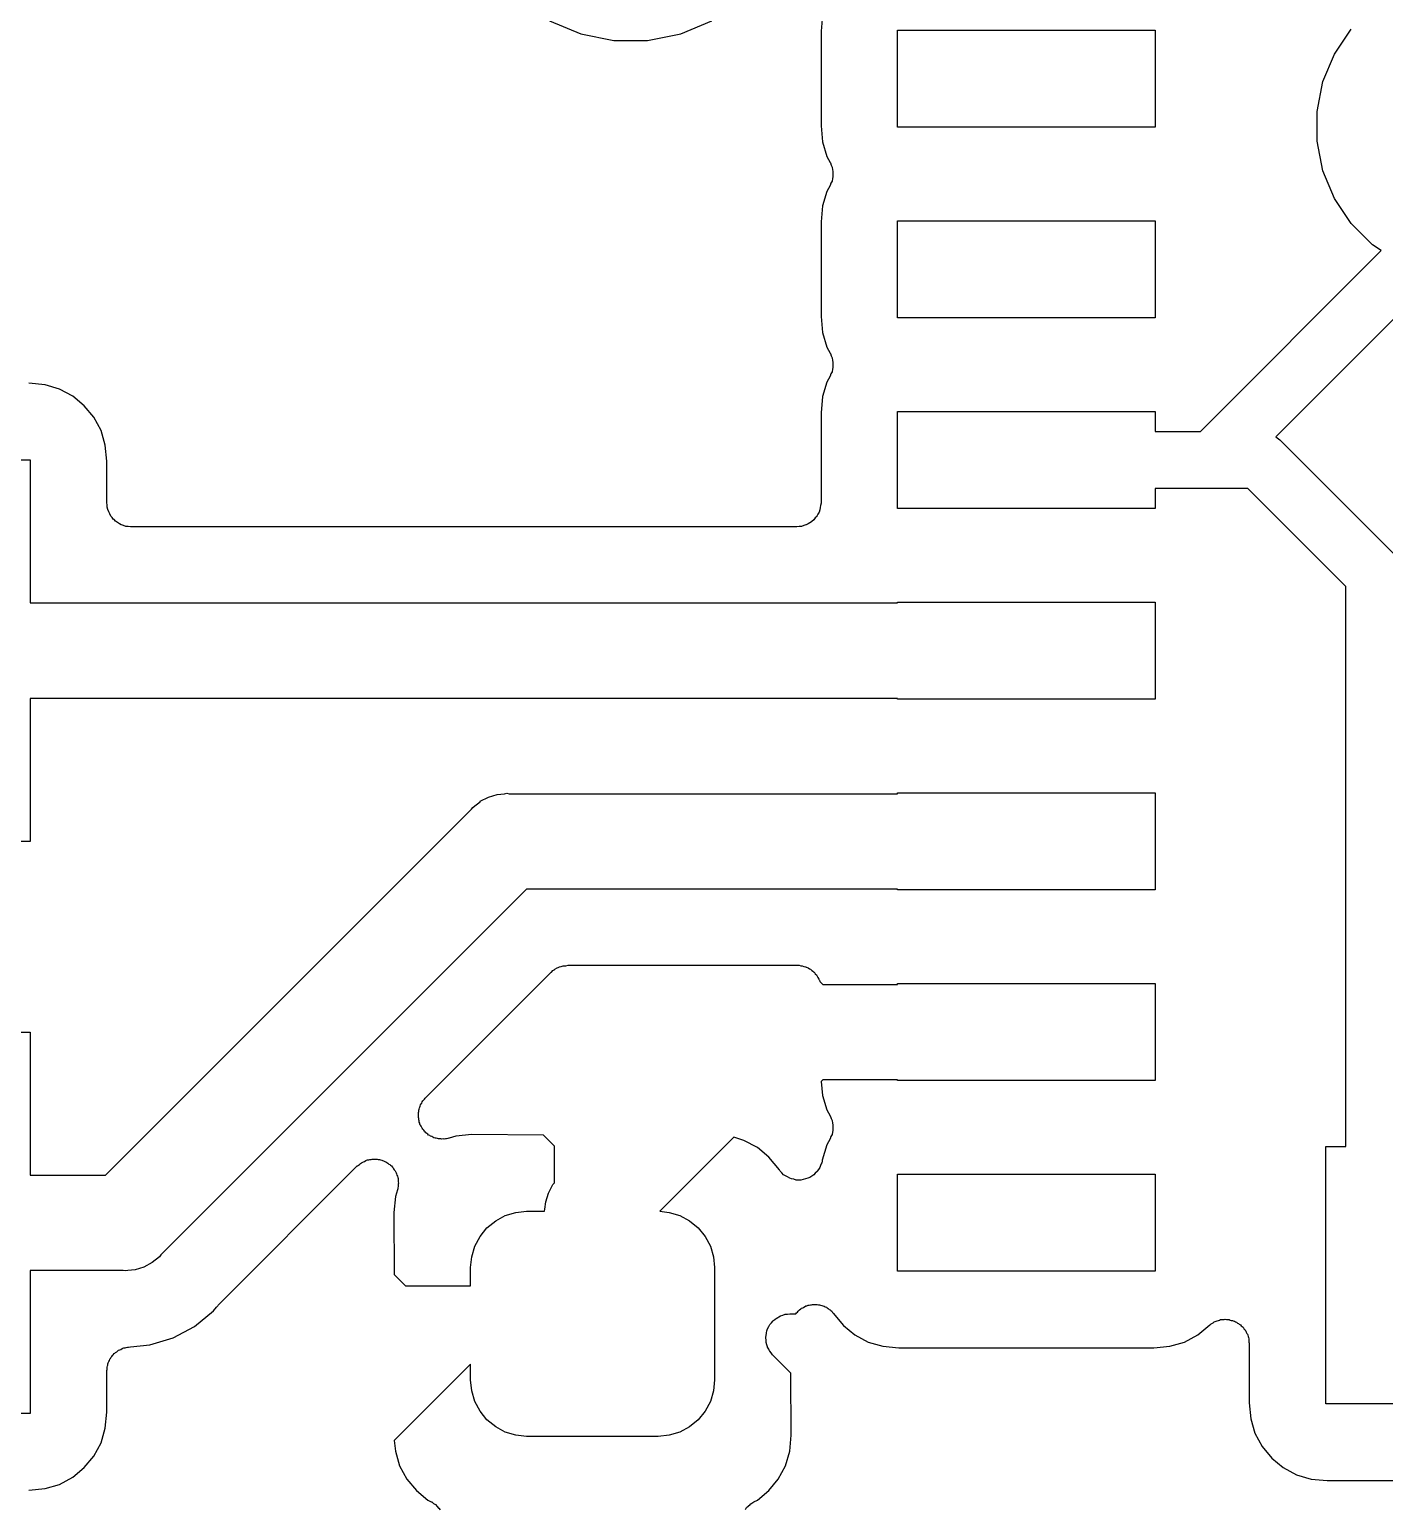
# Model space of a CAD drawing. Extents: x 113.2 to 188.8, y -123.8 to -78.2.
# Drawn here: x 154.923 to 158.476, y -115.399 to -111.522 of the extents above; entities that cross this region are included whole.
import ezdxf

# ---------------------------------------------------------------- set-up
doc = ezdxf.new("R2010")
doc.units = 0
doc.layers.add('BLACK', color=7, linetype='CONTINUOUS')

msp = doc.modelspace()

# ---------------------------------------------------------------- linework, layer by layer
at = {"layer": 'BLACK', "linetype": 'CONTINUOUS'}
for p, q in [((156.287, -111.499), (156.369, -111.533)), ((156.631, -111.533), (156.713, -111.499)), ((157.003, -111.484), (156.999, -111.526)), ((156.369, -111.533), (156.456, -111.55)), ((156.456, -111.55), (156.544, -111.55)), ((156.544, -111.55), (156.631, -111.533)), ((156.999, -111.526), (156.999, -111.774)), ((157.2, -111.777), (157.2, -111.523)), ((157.2, -111.523), (157.875, -111.523)), ((157.875, -111.523), (157.875, -111.777)), ((158.346, -111.586), (158.389, -111.52)), ((158.315, -111.658), (158.346, -111.586)), ((158.3, -111.736), (158.315, -111.658)), ((158.3, -111.814), (158.3, -111.736)), ((156.999, -111.774), (157.003, -111.816)), ((157.875, -111.777), (157.2, -111.777)), ((157.003, -111.816), (157.014, -111.854)), ((158.315, -111.892), (158.3, -111.814)), ((157.014, -111.854), (157.023, -111.87)), ((157.023, -111.87), (157.023, -111.871)), ((157.023, -111.871), (157.023, -111.871)), ((157.023, -111.871), (157.023, -111.871)), ((157.023, -111.871), (157.024, -111.871)), ((157.024, -111.871), (157.026, -111.877)), ((157.026, -111.877), (157.028, -111.882)), ((157.028, -111.882), (157.028, -111.882)), ((157.028, -111.882), (157.028, -111.883)), ((157.028, -111.883), (157.029, -111.888)), ((157.029, -111.888), (157.03, -111.894)), ((157.03, -111.894), (157.03, -111.894)), ((157.03, -111.894), (157.03, -111.895)), ((157.03, -111.895), (157.03, -111.9)), ((157.03, -111.9), (157.03, -111.906)), ((158.346, -111.964), (158.315, -111.892)), ((157.023, -111.93), (157.014, -111.946)), ((157.025, -111.924), (157.023, -111.93)), ((157.028, -111.919), (157.025, -111.924)), ((157.029, -111.913), (157.028, -111.918)), ((157.028, -111.918), (157.028, -111.919)), ((157.028, -111.919), (157.028, -111.919)), ((157.03, -111.907), (157.029, -111.913)), ((157.03, -111.906), (157.03, -111.907)), ((157.03, -111.907), (157.03, -111.907)), ((157.014, -111.946), (157.003, -111.984)), ((158.389, -112.03), (158.346, -111.964)), ((157.003, -111.984), (156.999, -112.026)), ((156.999, -112.026), (156.999, -112.274)), ((157.2, -112.277), (157.2, -112.023)), ((157.2, -112.023), (157.875, -112.023)), ((157.875, -112.023), (157.875, -112.277)), ((158.445, -112.086), (158.389, -112.03)), ((158.468, -112.101), (158.445, -112.086)), ((157.994, -112.575), (158.468, -112.101)), ((158.615, -112.166), (158.192, -112.589)), ((156.999, -112.274), (157.003, -112.316)), ((157.875, -112.277), (157.2, -112.277)), ((157.003, -112.316), (157.014, -112.354)), ((157.014, -112.354), (157.023, -112.37)), ((157.023, -112.37), (157.023, -112.371)), ((157.023, -112.371), (157.023, -112.371)), ((157.023, -112.371), (157.023, -112.371)), ((157.023, -112.371), (157.024, -112.371)), ((157.024, -112.371), (157.026, -112.377)), ((157.026, -112.377), (157.028, -112.382)), ((157.028, -112.382), (157.028, -112.382)), ((157.028, -112.382), (157.028, -112.383)), ((157.028, -112.383), (157.029, -112.388)), ((157.029, -112.388), (157.03, -112.394)), ((157.03, -112.407), (157.029, -112.413)), ((157.03, -112.394), (157.03, -112.394)), ((157.03, -112.394), (157.03, -112.395)), ((157.03, -112.395), (157.03, -112.4)), ((157.03, -112.4), (157.03, -112.406)), ((157.03, -112.406), (157.03, -112.407)), ((157.03, -112.407), (157.03, -112.407)), ((157.014, -112.446), (157.003, -112.484)), ((157.023, -112.43), (157.014, -112.446)), ((157.025, -112.424), (157.023, -112.43)), ((157.028, -112.419), (157.025, -112.424)), ((157.029, -112.413), (157.028, -112.418)), ((157.028, -112.418), (157.028, -112.419)), ((157.028, -112.419), (157.028, -112.419)), ((154.964, -112.453), (154.922, -112.449)), ((155.002, -112.464), (154.964, -112.453)), ((155.037, -112.483), (155.002, -112.464)), ((155.067, -112.508), (155.037, -112.483)), ((157.003, -112.484), (156.999, -112.526)), ((155.092, -112.538), (155.067, -112.508)), ((157.2, -112.777), (157.2, -112.523)), ((157.2, -112.523), (157.875, -112.523)), ((157.875, -112.523), (157.875, -112.575)), ((155.111, -112.573), (155.092, -112.538)), ((156.999, -112.526), (156.999, -112.762)), ((155.122, -112.611), (155.111, -112.573)), ((157.875, -112.575), (157.994, -112.575)), ((158.192, -112.589), (158.202, -112.597)), ((158.202, -112.597), (158.205, -112.6)), ((158.205, -112.6), (158.5, -112.895)), ((155.126, -112.653), (155.122, -112.611)), ((153.675, -112.65), (154.925, -112.65)), ((154.925, -112.65), (154.925, -113.025)), ((155.126, -112.762), (155.126, -112.653)), ((158.021, -112.725), (157.875, -112.725)), ((157.875, -112.725), (157.875, -112.777)), ((158.025, -112.725), (158.021, -112.725)), ((158.029, -112.725), (158.025, -112.725)), ((158.118, -112.725), (158.029, -112.725)), ((158.375, -112.982), (158.118, -112.725)), ((155.127, -112.768), (155.126, -112.762)), ((155.127, -112.774), (155.127, -112.768)), ((155.129, -112.78), (155.127, -112.774)), ((155.127, -112.774), (155.127, -112.774)), ((155.127, -112.774), (155.127, -112.774)), ((155.131, -112.786), (155.129, -112.78)), ((155.134, -112.791), (155.131, -112.786)), ((155.131, -112.786), (155.131, -112.786)), ((155.131, -112.786), (155.131, -112.786)), ((155.137, -112.797), (155.134, -112.791)), ((156.991, -112.792), (156.988, -112.797)), ((156.994, -112.787), (156.991, -112.792)), ((156.996, -112.781), (156.994, -112.787)), ((156.994, -112.787), (156.994, -112.787)), ((156.994, -112.787), (156.994, -112.787)), ((156.997, -112.775), (156.996, -112.781)), ((156.998, -112.769), (156.997, -112.775)), ((156.997, -112.775), (156.997, -112.775)), ((156.997, -112.775), (156.997, -112.775)), ((156.999, -112.763), (156.998, -112.769)), ((156.999, -112.762), (156.999, -112.763)), ((156.999, -112.763), (156.999, -112.763)), ((156.999, -112.763), (156.999, -112.763)), ((156.999, -112.763), (156.999, -112.763)), ((157.875, -112.777), (157.2, -112.777)), ((155.14, -112.801), (155.137, -112.797)), ((155.137, -112.797), (155.137, -112.797)), ((155.137, -112.797), (155.137, -112.797)), ((155.144, -112.806), (155.14, -112.801)), ((155.145, -112.806), (155.144, -112.806)), ((155.144, -112.806), (155.144, -112.806)), ((155.149, -112.81), (155.145, -112.806)), ((155.154, -112.814), (155.149, -112.81)), ((155.159, -112.817), (155.154, -112.814)), ((155.154, -112.814), (155.154, -112.814)), ((155.154, -112.814), (155.154, -112.814)), ((155.164, -112.82), (155.159, -112.817)), ((155.165, -112.82), (155.164, -112.82)), ((155.17, -112.822), (155.165, -112.82)), ((155.165, -112.82), (155.165, -112.82)), ((155.176, -112.824), (155.17, -112.822)), ((155.182, -112.824), (155.176, -112.824)), ((155.176, -112.824), (155.176, -112.824)), ((155.176, -112.824), (155.176, -112.824)), ((155.188, -112.825), (155.182, -112.824)), ((155.189, -112.825), (155.188, -112.825)), ((156.936, -112.825), (155.189, -112.825)), ((155.189, -112.825), (155.189, -112.825)), ((155.189, -112.825), (155.189, -112.825)), ((155.189, -112.825), (155.189, -112.825)), ((156.942, -112.824), (156.936, -112.825)), ((156.948, -112.824), (156.942, -112.824)), ((156.954, -112.822), (156.948, -112.824)), ((156.948, -112.824), (156.948, -112.824)), ((156.948, -112.824), (156.948, -112.824)), ((156.959, -112.82), (156.954, -112.822)), ((156.96, -112.82), (156.959, -112.82)), ((156.965, -112.817), (156.96, -112.82)), ((156.96, -112.82), (156.96, -112.82)), ((156.97, -112.815), (156.965, -112.817)), ((156.971, -112.814), (156.97, -112.815)), ((156.97, -112.815), (156.97, -112.815)), ((156.975, -112.811), (156.971, -112.814)), ((156.98, -112.807), (156.975, -112.811)), ((156.984, -112.802), (156.98, -112.807)), ((156.98, -112.807), (156.98, -112.807)), ((156.98, -112.807), (156.98, -112.807)), ((156.988, -112.798), (156.984, -112.802)), ((156.988, -112.797), (156.988, -112.797)), ((156.988, -112.797), (156.988, -112.798)), ((158.375, -114.45), (158.375, -112.982)), ((154.925, -113.025), (157.2, -113.025)), ((157.2, -113.025), (157.2, -113.023)), ((157.2, -113.023), (157.875, -113.023)), ((157.875, -113.023), (157.875, -113.277)), ((157.2, -113.275), (154.925, -113.275)), ((154.925, -113.275), (154.925, -113.65)), ((157.2, -113.277), (157.2, -113.275)), ((157.875, -113.277), (157.2, -113.277)), ((156.127, -113.534), (156.15, -113.527)), ((156.15, -113.527), (156.169, -113.525)), ((156.169, -113.525), (156.175, -113.524)), ((156.169, -113.525), (156.169, -113.525)), ((156.175, -113.524), (156.181, -113.525)), ((156.181, -113.525), (157.2, -113.525)), ((157.2, -113.525), (157.2, -113.523)), ((157.2, -113.523), (157.875, -113.523)), ((157.875, -113.523), (157.875, -113.777)), ((155.123, -114.525), (156.082, -113.566)), ((156.082, -113.566), (156.086, -113.561)), ((156.086, -113.561), (156.091, -113.557)), ((156.091, -113.557), (156.105, -113.546)), ((156.091, -113.557), (156.091, -113.557)), ((156.105, -113.545), (156.127, -113.534)), ((156.105, -113.546), (156.105, -113.545)), ((154.925, -113.65), (153.675, -113.65)), ((156.227, -113.775), (155.268, -114.734)), ((157.2, -113.775), (156.227, -113.775)), ((157.2, -113.777), (157.2, -113.775)), ((157.875, -113.777), (157.2, -113.777)), ((155.961, -114.323), (156.291, -113.993)), ((156.291, -113.993), (156.291, -113.993)), ((156.291, -113.993), (156.291, -113.993)), ((156.291, -113.993), (156.291, -113.993)), ((156.291, -113.993), (156.292, -113.993)), ((156.292, -113.993), (156.296, -113.989)), ((156.296, -113.989), (156.301, -113.986)), ((156.301, -113.985), (156.307, -113.982)), ((156.301, -113.986), (156.301, -113.985)), ((156.301, -113.985), (156.301, -113.985)), ((156.307, -113.982), (156.312, -113.98)), ((156.312, -113.979), (156.318, -113.978)), ((156.312, -113.98), (156.312, -113.979)), ((156.312, -113.98), (156.312, -113.98)), ((156.318, -113.978), (156.323, -113.976)), ((156.323, -113.976), (156.324, -113.976)), ((156.324, -113.976), (156.324, -113.976)), ((156.324, -113.976), (156.33, -113.976)), ((156.33, -113.976), (156.336, -113.975)), ((156.336, -113.975), (156.937, -113.975)), ((156.937, -113.975), (156.938, -113.975)), ((156.938, -113.975), (156.942, -113.975)), ((156.942, -113.975), (156.946, -113.976)), ((156.946, -113.976), (156.948, -113.976)), ((156.948, -113.976), (156.95, -113.976)), ((156.95, -113.976), (156.954, -113.978)), ((156.954, -113.978), (156.958, -113.979)), ((156.958, -113.979), (156.96, -113.98)), ((156.96, -113.98), (156.961, -113.98)), ((156.961, -113.98), (156.965, -113.982)), ((156.965, -113.982), (156.969, -113.984)), ((156.969, -113.984), (156.971, -113.985)), ((156.971, -113.985), (156.972, -113.986)), ((156.972, -113.986), (156.975, -113.989)), ((156.975, -113.989), (156.979, -113.991)), ((156.979, -113.991), (156.98, -113.993)), ((156.98, -113.993), (156.982, -113.994)), ((156.982, -113.994), (156.984, -113.997)), ((156.984, -113.997), (156.987, -114)), ((156.987, -114), (156.988, -114.002)), ((156.988, -114.002), (156.989, -114.003)), ((156.989, -114.003), (156.991, -114.007)), ((156.991, -114.007), (156.993, -114.011)), ((156.993, -114.011), (156.994, -114.013)), ((156.994, -114.013), (156.995, -114.014)), ((156.995, -114.014), (156.996, -114.017)), ((156.996, -114.017), (157.004, -114.025)), ((157.004, -114.025), (157.2, -114.025)), ((157.2, -114.025), (157.2, -114.023)), ((157.2, -114.023), (157.875, -114.023)), ((157.875, -114.023), (157.875, -114.277)), ((153.675, -114.15), (154.925, -114.15)), ((154.925, -114.15), (154.925, -114.525)), ((157.004, -114.275), (156.999, -114.28)), ((156.999, -114.28), (157.003, -114.316)), ((157.2, -114.275), (157.004, -114.275)), ((157.2, -114.277), (157.2, -114.275)), ((157.875, -114.277), (157.2, -114.277)), ((155.946, -114.349), (155.947, -114.347)), ((155.947, -114.347), (155.948, -114.344)), ((155.948, -114.344), (155.949, -114.341)), ((155.949, -114.341), (155.95, -114.338)), ((155.95, -114.338), (155.952, -114.336)), ((155.952, -114.336), (155.953, -114.333)), ((155.953, -114.333), (155.955, -114.33)), ((155.955, -114.33), (155.957, -114.328)), ((155.957, -114.328), (155.959, -114.326)), ((155.959, -114.326), (155.961, -114.323)), ((157.003, -114.316), (157.014, -114.354)), ((155.943, -114.361), (155.944, -114.358)), ((155.943, -114.365), (155.943, -114.361)), ((155.943, -114.368), (155.943, -114.365)), ((155.943, -114.371), (155.943, -114.368)), ((155.943, -114.374), (155.943, -114.371)), ((155.944, -114.377), (155.943, -114.374)), ((155.944, -114.355), (155.945, -114.352)), ((155.944, -114.358), (155.944, -114.355)), ((155.944, -114.38), (155.944, -114.377)), ((155.945, -114.383), (155.944, -114.38)), ((155.945, -114.352), (155.946, -114.349)), ((155.945, -114.386), (155.945, -114.383)), ((155.947, -114.389), (155.945, -114.386)), ((157.014, -114.354), (157.023, -114.37)), ((157.023, -114.37), (157.023, -114.371)), ((157.023, -114.371), (157.023, -114.371)), ((157.023, -114.371), (157.023, -114.371)), ((157.023, -114.371), (157.024, -114.371)), ((157.024, -114.371), (157.026, -114.377)), ((157.026, -114.377), (157.028, -114.382)), ((157.028, -114.382), (157.028, -114.382)), ((157.028, -114.382), (157.028, -114.383)), ((157.028, -114.383), (157.029, -114.388)), ((155.947, -114.392), (155.947, -114.389)), ((155.949, -114.394), (155.947, -114.392)), ((155.95, -114.397), (155.949, -114.394)), ((155.952, -114.4), (155.95, -114.397)), ((155.953, -114.402), (155.952, -114.4)), ((155.955, -114.405), (155.953, -114.402)), ((155.957, -114.407), (155.955, -114.405)), ((155.959, -114.41), (155.957, -114.407)), ((155.961, -114.412), (155.959, -114.41)), ((155.963, -114.414), (155.961, -114.412)), ((155.965, -114.416), (155.963, -114.414)), ((155.968, -114.418), (155.965, -114.416)), ((155.97, -114.42), (155.968, -114.418)), ((155.973, -114.421), (155.97, -114.42)), ((155.975, -114.423), (155.973, -114.421)), ((155.978, -114.424), (155.975, -114.423)), ((155.981, -114.426), (155.978, -114.424)), ((156.041, -114.423), (156.024, -114.428)), ((156.083, -114.419), (156.041, -114.423)), ((156.271, -114.42), (156.083, -114.419)), ((156.3, -114.449), (156.271, -114.42)), ((157.025, -114.424), (157.023, -114.43)), ((157.028, -114.419), (157.025, -114.424)), ((157.029, -114.413), (157.028, -114.418)), ((157.028, -114.418), (157.028, -114.419)), ((157.028, -114.419), (157.028, -114.419)), ((157.029, -114.388), (157.03, -114.394)), ((157.03, -114.407), (157.029, -114.413)), ((157.03, -114.394), (157.03, -114.394)), ((157.03, -114.394), (157.03, -114.395)), ((157.03, -114.395), (157.03, -114.4)), ((157.03, -114.4), (157.03, -114.406)), ((157.03, -114.406), (157.03, -114.407)), ((157.03, -114.407), (157.03, -114.407)), ((155.984, -114.427), (155.981, -114.426)), ((155.987, -114.428), (155.984, -114.427)), ((155.99, -114.428), (155.987, -114.428)), ((155.993, -114.429), (155.99, -114.428)), ((155.996, -114.43), (155.993, -114.429)), ((155.999, -114.43), (155.996, -114.43)), ((156.002, -114.43), (155.999, -114.43)), ((156.005, -114.431), (156.002, -114.43)), ((156.008, -114.43), (156.005, -114.431)), ((156.011, -114.431), (156.008, -114.43)), ((156.014, -114.43), (156.011, -114.431)), ((156.017, -114.43), (156.014, -114.43)), ((156.02, -114.429), (156.017, -114.43)), ((156.023, -114.428), (156.02, -114.429)), ((156.024, -114.428), (156.023, -114.428)), ((156.3, -114.545), (156.3, -114.449)), ((156.77, -114.426), (156.576, -114.62)), ((156.797, -114.434), (156.77, -114.426)), ((156.832, -114.453), (156.797, -114.434)), ((156.862, -114.478), (156.832, -114.453)), ((157.014, -114.446), (157.002, -114.486)), ((157.023, -114.43), (157.014, -114.446)), ((158.323, -115.125), (158.323, -114.45)), ((158.323, -114.45), (158.375, -114.45)), ((155.418, -114.866), (155.783, -114.501)), ((155.783, -114.501), (155.784, -114.501)), ((155.784, -114.501), (155.786, -114.499)), ((155.786, -114.499), (155.789, -114.497)), ((155.789, -114.497), (155.791, -114.495)), ((155.791, -114.495), (155.794, -114.493)), ((155.794, -114.493), (155.796, -114.492)), ((155.796, -114.492), (155.799, -114.49)), ((155.799, -114.49), (155.802, -114.489)), ((155.802, -114.489), (155.805, -114.487)), ((155.805, -114.487), (155.807, -114.486)), ((155.807, -114.486), (155.81, -114.485)), ((155.81, -114.485), (155.813, -114.485)), ((155.813, -114.485), (155.816, -114.484)), ((155.816, -114.484), (155.819, -114.484)), ((155.819, -114.484), (155.822, -114.483)), ((155.822, -114.483), (155.825, -114.483)), ((155.825, -114.483), (155.829, -114.483)), ((155.829, -114.483), (155.832, -114.483)), ((155.832, -114.483), (155.835, -114.483)), ((155.835, -114.483), (155.838, -114.484)), ((155.838, -114.484), (155.841, -114.484)), ((155.841, -114.484), (155.844, -114.485)), ((155.844, -114.485), (155.847, -114.486)), ((155.847, -114.486), (155.849, -114.487)), ((155.849, -114.487), (155.852, -114.488)), ((155.852, -114.488), (155.855, -114.489)), ((155.855, -114.489), (155.858, -114.49)), ((155.858, -114.49), (155.86, -114.492)), ((155.86, -114.492), (155.863, -114.494)), ((155.863, -114.494), (155.866, -114.496)), ((155.866, -114.496), (155.868, -114.497)), ((155.868, -114.497), (155.87, -114.499)), ((155.87, -114.499), (155.873, -114.501)), ((155.873, -114.501), (155.875, -114.504)), ((156.89, -114.511), (156.862, -114.478)), ((156.998, -114.5), (156.996, -114.505)), ((157, -114.494), (156.998, -114.5)), ((157.001, -114.494), (157, -114.494)), ((157.002, -114.488), (157.001, -114.494)), ((157.001, -114.494), (157.001, -114.494)), ((157.002, -114.486), (157.002, -114.488)), ((154.925, -114.525), (155.123, -114.525)), ((155.875, -114.504), (155.877, -114.506)), ((155.877, -114.506), (155.878, -114.509)), ((155.878, -114.509), (155.88, -114.511)), ((155.88, -114.511), (155.882, -114.514)), ((155.882, -114.514), (155.883, -114.516)), ((155.883, -114.516), (155.885, -114.519)), ((155.885, -114.519), (155.886, -114.522)), ((155.886, -114.522), (155.887, -114.525)), ((155.887, -114.525), (155.888, -114.528)), ((155.888, -114.528), (155.889, -114.531)), ((155.889, -114.531), (155.89, -114.534)), ((155.89, -114.534), (155.89, -114.537)), ((155.89, -114.537), (155.89, -114.54)), ((155.89, -114.54), (155.89, -114.543)), ((156.892, -114.515), (156.89, -114.511)), ((156.896, -114.519), (156.892, -114.515)), ((156.892, -114.515), (156.892, -114.515)), ((156.892, -114.515), (156.892, -114.515)), ((156.901, -114.524), (156.896, -114.519)), ((156.906, -114.527), (156.901, -114.524)), ((156.901, -114.524), (156.901, -114.524)), ((156.901, -114.524), (156.901, -114.524)), ((156.911, -114.53), (156.906, -114.527)), ((156.917, -114.533), (156.911, -114.53)), ((156.911, -114.53), (156.911, -114.53)), ((156.911, -114.53), (156.911, -114.53)), ((156.922, -114.535), (156.917, -114.533)), ((156.928, -114.536), (156.922, -114.535)), ((156.922, -114.535), (156.922, -114.535)), ((156.922, -114.535), (156.922, -114.535)), ((156.934, -114.538), (156.928, -114.536)), ((156.94, -114.538), (156.934, -114.538)), ((156.934, -114.538), (156.934, -114.538)), ((156.934, -114.538), (156.934, -114.538)), ((156.946, -114.538), (156.94, -114.538)), ((156.952, -114.537), (156.946, -114.538)), ((156.946, -114.538), (156.946, -114.538)), ((156.946, -114.538), (156.946, -114.538)), ((156.958, -114.535), (156.952, -114.537)), ((156.964, -114.533), (156.958, -114.535)), ((156.958, -114.535), (156.958, -114.535)), ((156.958, -114.535), (156.958, -114.535)), ((156.97, -114.531), (156.964, -114.533)), ((156.975, -114.528), (156.97, -114.531)), ((156.97, -114.531), (156.97, -114.531)), ((156.97, -114.531), (156.97, -114.531)), ((156.98, -114.524), (156.975, -114.528)), ((156.984, -114.52), (156.98, -114.524)), ((156.98, -114.524), (156.98, -114.524)), ((156.98, -114.524), (156.98, -114.524)), ((156.989, -114.516), (156.984, -114.52)), ((156.992, -114.51), (156.989, -114.515)), ((156.989, -114.515), (156.989, -114.515)), ((156.989, -114.515), (156.989, -114.516)), ((156.996, -114.505), (156.992, -114.51)), ((156.996, -114.505), (156.996, -114.505)), ((156.996, -114.505), (156.996, -114.505)), ((157.2, -114.777), (157.2, -114.523)), ((157.2, -114.523), (157.875, -114.523)), ((157.875, -114.523), (157.875, -114.777)), ((155.888, -114.564), (155.883, -114.581)), ((155.889, -114.561), (155.888, -114.564)), ((155.89, -114.555), (155.889, -114.558)), ((155.889, -114.558), (155.889, -114.561)), ((155.89, -114.543), (155.891, -114.546)), ((155.891, -114.546), (155.89, -114.549)), ((155.89, -114.549), (155.89, -114.552)), ((155.89, -114.552), (155.89, -114.555)), ((156.277, -114.595), (156.284, -114.572)), ((156.284, -114.572), (156.296, -114.55)), ((156.296, -114.55), (156.3, -114.545)), ((155.883, -114.581), (155.879, -114.623)), ((156.274, -114.62), (156.275, -114.614)), ((156.275, -114.614), (156.277, -114.595)), ((156.275, -114.614), (156.275, -114.614)), ((155.879, -114.623), (155.88, -114.786)), ((156.123, -114.663), (156.146, -114.645)), ((156.146, -114.645), (156.171, -114.631)), ((156.171, -114.631), (156.199, -114.623)), ((156.199, -114.623), (156.227, -114.62)), ((156.227, -114.62), (156.274, -114.62)), ((156.576, -114.62), (156.601, -114.623)), ((156.601, -114.623), (156.629, -114.631)), ((156.629, -114.631), (156.654, -114.645)), ((156.654, -114.645), (156.677, -114.663)), ((156.091, -114.711), (156.105, -114.686)), ((156.105, -114.686), (156.123, -114.663)), ((156.677, -114.663), (156.695, -114.686)), ((156.695, -114.686), (156.709, -114.711)), ((155.268, -114.734), (155.264, -114.739)), ((156.083, -114.739), (156.091, -114.711)), ((156.709, -114.711), (156.717, -114.739)), ((155.2, -114.773), (155.181, -114.775)), ((155.223, -114.766), (155.2, -114.773)), ((155.245, -114.754), (155.223, -114.766)), ((155.264, -114.739), (155.245, -114.754)), ((156.08, -114.767), (156.083, -114.739)), ((156.08, -114.815), (156.08, -114.767)), ((156.717, -114.739), (156.72, -114.767)), ((156.72, -114.767), (156.72, -115.062)), ((155.169, -114.775), (154.925, -114.775)), ((154.925, -114.775), (154.925, -115.15)), ((155.175, -114.776), (155.169, -114.775)), ((155.181, -114.775), (155.175, -114.776)), ((155.181, -114.775), (155.181, -114.775)), ((155.88, -114.786), (155.909, -114.815)), ((157.875, -114.777), (157.2, -114.777)), ((155.909, -114.815), (156.08, -114.815)), ((155.356, -114.922), (155.406, -114.881)), ((155.406, -114.881), (155.414, -114.871)), ((155.414, -114.871), (155.415, -114.87)), ((155.415, -114.87), (155.417, -114.868)), ((155.417, -114.868), (155.418, -114.866)), ((156.899, -114.892), (156.905, -114.89)), ((156.905, -114.89), (156.905, -114.89)), ((156.905, -114.89), (156.905, -114.89)), ((156.905, -114.89), (156.911, -114.89)), ((156.911, -114.89), (156.917, -114.889)), ((156.917, -114.889), (156.933, -114.889)), ((156.933, -114.889), (156.935, -114.886)), ((156.933, -114.889), (156.933, -114.889)), ((156.935, -114.886), (156.937, -114.884)), ((156.937, -114.884), (156.939, -114.882)), ((156.939, -114.882), (156.941, -114.88)), ((156.941, -114.88), (156.943, -114.878)), ((156.943, -114.878), (156.946, -114.876)), ((156.946, -114.876), (156.948, -114.874)), ((156.948, -114.874), (156.951, -114.873)), ((156.951, -114.873), (156.954, -114.871)), ((156.954, -114.871), (156.956, -114.87)), ((156.956, -114.87), (156.959, -114.868)), ((156.959, -114.868), (156.962, -114.868)), ((156.962, -114.868), (156.965, -114.866)), ((156.965, -114.866), (156.968, -114.866)), ((156.968, -114.866), (156.971, -114.865)), ((156.971, -114.865), (156.974, -114.865)), ((156.974, -114.865), (156.977, -114.864)), ((156.977, -114.864), (156.98, -114.864)), ((156.98, -114.864), (156.983, -114.864)), ((156.983, -114.864), (156.986, -114.864)), ((156.986, -114.864), (156.989, -114.864)), ((156.989, -114.864), (156.992, -114.865)), ((156.992, -114.865), (156.995, -114.865)), ((156.995, -114.865), (156.998, -114.866)), ((156.998, -114.866), (157.001, -114.867)), ((157.001, -114.867), (157.004, -114.868)), ((157.004, -114.868), (157.007, -114.869)), ((157.007, -114.869), (157.01, -114.87)), ((157.01, -114.87), (157.013, -114.871)), ((157.013, -114.871), (157.015, -114.873)), ((157.015, -114.873), (157.018, -114.875)), ((157.018, -114.875), (157.02, -114.877)), ((157.02, -114.877), (157.023, -114.878)), ((157.023, -114.878), (157.025, -114.88)), ((157.025, -114.88), (157.027, -114.882)), ((157.027, -114.882), (157.029, -114.885)), ((157.029, -114.885), (157.031, -114.887)), ((157.031, -114.887), (157.058, -114.919)), ((155.3, -114.952), (155.356, -114.922)), ((156.857, -114.933), (156.859, -114.928)), ((156.859, -114.928), (156.862, -114.922)), ((156.859, -114.928), (156.859, -114.928)), ((156.859, -114.928), (156.859, -114.928)), ((156.862, -114.922), (156.865, -114.917)), ((156.865, -114.917), (156.869, -114.912)), ((156.865, -114.917), (156.865, -114.917)), ((156.865, -114.917), (156.865, -114.917)), ((156.869, -114.912), (156.873, -114.908)), ((156.873, -114.907), (156.878, -114.904)), ((156.873, -114.908), (156.873, -114.907)), ((156.873, -114.907), (156.873, -114.907)), ((156.878, -114.904), (156.882, -114.9)), ((156.882, -114.9), (156.882, -114.9)), ((156.882, -114.9), (156.883, -114.9)), ((156.883, -114.9), (156.888, -114.897)), ((156.888, -114.897), (156.893, -114.894)), ((156.893, -114.894), (156.899, -114.892)), ((156.893, -114.894), (156.893, -114.894)), ((156.893, -114.894), (156.893, -114.894)), ((157.058, -114.919), (157.088, -114.944)), ((157.987, -114.944), (158.019, -114.918)), ((158.019, -114.918), (158.02, -114.917)), ((158.02, -114.917), (158.022, -114.915)), ((158.022, -114.915), (158.024, -114.914)), ((158.024, -114.914), (158.027, -114.912)), ((158.027, -114.912), (158.03, -114.91)), ((158.03, -114.91), (158.033, -114.909)), ((158.033, -114.909), (158.035, -114.908)), ((158.035, -114.908), (158.038, -114.907)), ((158.038, -114.907), (158.041, -114.906)), ((158.041, -114.906), (158.044, -114.905)), ((158.044, -114.905), (158.047, -114.904)), ((158.047, -114.904), (158.05, -114.904)), ((158.05, -114.904), (158.053, -114.904)), ((158.053, -114.904), (158.056, -114.904)), ((158.056, -114.904), (158.059, -114.903)), ((158.059, -114.903), (158.062, -114.904)), ((158.062, -114.904), (158.066, -114.904)), ((158.066, -114.904), (158.069, -114.904)), ((158.069, -114.904), (158.072, -114.905)), ((158.072, -114.905), (158.075, -114.906)), ((158.075, -114.906), (158.078, -114.906)), ((158.078, -114.906), (158.08, -114.907)), ((158.08, -114.907), (158.083, -114.908)), ((158.083, -114.908), (158.086, -114.91)), ((158.086, -114.91), (158.089, -114.911)), ((158.089, -114.911), (158.091, -114.913)), ((158.091, -114.913), (158.094, -114.914)), ((158.094, -114.914), (158.096, -114.916)), ((158.096, -114.916), (158.099, -114.918)), ((158.099, -114.918), (158.101, -114.92)), ((158.101, -114.92), (158.103, -114.922)), ((158.103, -114.922), (158.106, -114.924)), ((158.106, -114.924), (158.108, -114.927)), ((158.108, -114.927), (158.109, -114.929)), ((158.109, -114.929), (158.111, -114.931)), ((155.239, -114.97), (155.3, -114.952)), ((156.854, -114.951), (156.855, -114.945)), ((156.854, -114.952), (156.854, -114.951)), ((156.855, -114.958), (156.854, -114.952)), ((156.854, -114.952), (156.854, -114.952)), ((156.855, -114.945), (156.856, -114.94)), ((156.855, -114.964), (156.855, -114.958)), ((156.857, -114.97), (156.855, -114.964)), ((156.855, -114.964), (156.855, -114.964)), ((156.855, -114.964), (156.855, -114.964)), ((156.856, -114.939), (156.857, -114.933)), ((156.856, -114.94), (156.856, -114.939)), ((156.856, -114.939), (156.856, -114.939)), ((157.088, -114.944), (157.123, -114.963)), ((157.123, -114.963), (157.161, -114.974)), ((157.914, -114.974), (157.952, -114.963)), ((157.952, -114.963), (157.987, -114.944)), ((158.111, -114.931), (158.113, -114.934)), ((158.113, -114.934), (158.114, -114.937)), ((158.114, -114.937), (158.116, -114.94)), ((158.116, -114.94), (158.117, -114.942)), ((158.117, -114.942), (158.118, -114.945)), ((158.118, -114.945), (158.119, -114.948)), ((158.119, -114.948), (158.12, -114.951)), ((158.12, -114.951), (158.121, -114.954)), ((158.121, -114.954), (158.121, -114.957)), ((158.121, -114.957), (158.121, -114.96)), ((158.121, -114.96), (158.121, -114.963)), ((158.121, -114.963), (158.122, -114.966)), ((158.122, -114.966), (158.122, -115.122)), ((155.134, -115.008), (155.136, -115.006)), ((155.136, -115.006), (155.137, -115.003)), ((155.137, -115.003), (155.139, -115.001)), ((155.139, -115.001), (155.141, -114.998)), ((155.141, -114.998), (155.143, -114.996)), ((155.143, -114.996), (155.145, -114.993)), ((155.145, -114.993), (155.147, -114.992)), ((155.147, -114.992), (155.149, -114.99)), ((155.149, -114.99), (155.152, -114.988)), ((155.152, -114.988), (155.155, -114.986)), ((155.155, -114.986), (155.157, -114.984)), ((155.157, -114.984), (155.16, -114.983)), ((155.16, -114.983), (155.163, -114.982)), ((155.163, -114.982), (155.166, -114.98)), ((155.166, -114.98), (155.168, -114.979)), ((155.168, -114.979), (155.171, -114.978)), ((155.171, -114.978), (155.174, -114.978)), ((155.174, -114.978), (155.177, -114.977)), ((155.177, -114.977), (155.18, -114.976)), ((155.18, -114.976), (155.183, -114.976)), ((155.183, -114.976), (155.188, -114.975)), ((155.188, -114.975), (155.239, -114.97)), ((155.188, -114.975), (155.188, -114.975)), ((156.859, -114.975), (156.857, -114.97)), ((156.859, -114.976), (156.859, -114.975)), ((156.862, -114.981), (156.859, -114.976)), ((156.859, -114.976), (156.859, -114.976)), ((156.864, -114.986), (156.862, -114.981)), ((156.865, -114.987), (156.864, -114.986)), ((156.864, -114.986), (156.864, -114.986)), ((156.868, -114.991), (156.865, -114.987)), ((156.872, -114.996), (156.868, -114.991)), ((156.873, -114.997), (156.872, -114.996)), ((156.872, -114.996), (156.872, -114.996)), ((156.872, -114.996), (156.872, -114.996)), ((156.872, -114.996), (156.872, -114.996)), ((156.92, -115.044), (156.873, -114.997)), ((157.161, -114.974), (157.203, -114.978)), ((157.203, -114.978), (157.872, -114.978)), ((157.872, -114.978), (157.914, -114.974)), ((155.126, -115.037), (155.127, -115.035)), ((155.126, -115.038), (155.126, -115.037)), ((155.126, -115.147), (155.126, -115.038)), ((155.127, -115.029), (155.128, -115.025)), ((155.127, -115.032), (155.127, -115.029)), ((155.127, -115.035), (155.127, -115.032)), ((155.128, -115.025), (155.129, -115.023)), ((155.129, -115.02), (155.13, -115.017)), ((155.129, -115.023), (155.129, -115.02)), ((155.13, -115.017), (155.131, -115.014)), ((155.131, -115.014), (155.133, -115.011)), ((155.133, -115.011), (155.134, -115.008)), ((156.08, -115.021), (155.88, -115.221)), ((156.08, -115.062), (156.08, -115.021)), ((156.921, -115.207), (156.92, -115.044)), ((156.083, -115.091), (156.08, -115.062)), ((156.72, -115.062), (156.717, -115.091)), ((156.091, -115.119), (156.083, -115.091)), ((156.105, -115.144), (156.091, -115.119)), ((156.709, -115.119), (156.695, -115.144)), ((156.717, -115.091), (156.709, -115.119)), ((158.122, -115.122), (158.126, -115.164)), ((154.925, -115.15), (153.675, -115.15)), ((155.122, -115.189), (155.126, -115.147)), ((156.123, -115.167), (156.105, -115.144)), ((156.695, -115.144), (156.677, -115.167)), ((158.577, -115.125), (158.323, -115.125)), ((155.111, -115.227), (155.122, -115.189)), ((156.146, -115.185), (156.123, -115.167)), ((156.171, -115.199), (156.146, -115.185)), ((156.199, -115.207), (156.171, -115.199)), ((156.629, -115.199), (156.601, -115.207)), ((156.654, -115.185), (156.629, -115.199)), ((156.677, -115.167), (156.654, -115.185)), ((158.126, -115.164), (158.137, -115.202)), ((155.092, -115.262), (155.111, -115.227)), ((155.88, -115.221), (155.883, -115.249)), ((156.227, -115.21), (156.199, -115.207)), ((156.572, -115.21), (156.227, -115.21)), ((156.601, -115.207), (156.572, -115.21)), ((156.917, -115.249), (156.921, -115.207)), ((158.137, -115.202), (158.156, -115.237)), ((158.156, -115.237), (158.181, -115.267)), ((155.067, -115.292), (155.092, -115.262)), ((155.883, -115.249), (155.894, -115.287)), ((156.906, -115.287), (156.917, -115.249)), ((158.181, -115.267), (158.211, -115.292)), ((155.037, -115.317), (155.067, -115.292)), ((155.894, -115.287), (155.913, -115.322)), ((156.887, -115.322), (156.906, -115.287)), ((158.211, -115.292), (158.246, -115.311)), ((158.246, -115.311), (158.284, -115.322)), ((154.922, -115.351), (154.964, -115.347)), ((154.964, -115.347), (155.002, -115.336)), ((155.002, -115.336), (155.037, -115.317)), ((155.913, -115.322), (155.938, -115.352)), ((155.938, -115.352), (155.968, -115.377)), ((156.832, -115.377), (156.862, -115.352)), ((156.862, -115.352), (156.887, -115.322)), ((158.284, -115.322), (158.326, -115.326)), ((158.326, -115.326), (158.574, -115.326)), ((155.968, -115.377), (155.977, -115.382)), ((155.977, -115.382), (155.978, -115.382)), ((155.978, -115.382), (155.978, -115.382)), ((155.978, -115.382), (155.978, -115.382)), ((155.978, -115.382), (155.978, -115.382)), ((155.978, -115.382), (155.983, -115.386)), ((155.983, -115.386), (155.988, -115.389)), ((155.988, -115.389), (155.988, -115.389)), ((155.988, -115.389), (155.988, -115.389)), ((155.988, -115.389), (155.992, -115.394)), ((155.992, -115.394), (155.996, -115.398)), ((156.804, -115.397), (156.808, -115.393)), ((156.808, -115.393), (156.813, -115.389)), ((156.813, -115.388), (156.818, -115.385)), ((156.813, -115.389), (156.813, -115.388)), ((156.813, -115.389), (156.813, -115.389)), ((156.818, -115.385), (156.823, -115.382)), ((156.823, -115.382), (156.832, -115.377)), ((155.996, -115.398), (155.997, -115.398)), ((155.997, -115.398), (155.997, -115.398)), ((155.997, -115.398), (156, -115.403)), ((156.801, -115.402), (156.804, -115.397)), ((156.804, -115.397), (156.804, -115.397)), ((156.804, -115.397), (156.804, -115.397))]:
    msp.add_line(p, q, dxfattribs=at)

doc.saveas('drawing.dxf')
